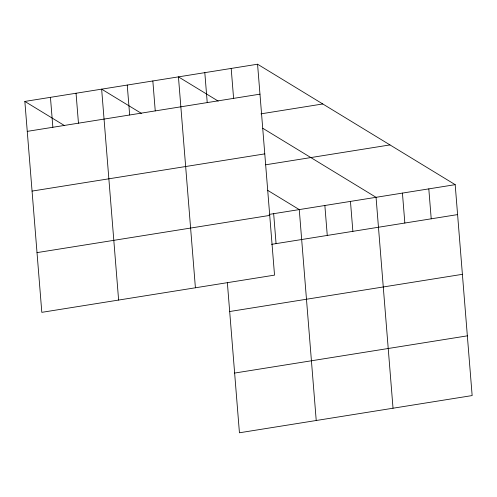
<?xml version="1.0" encoding="UTF-8"?>
<svg xmlns="http://www.w3.org/2000/svg" width="497" height="497" viewBox="0 0 497 497"><rect width="100%" height="100%" fill="white"/><g stroke="black" fill="none" stroke-linecap="round" stroke-linejoin="round"><path stroke-width="0.75" d="M257.564 64.219L274.53 275.127L41.816 312.34L24.85 101.431L257.564 64.219L455.184 184.66L472.15 395.569L239.436 432.781L227.34 282.433M27.26 131.37L259.974 94.157M260.987 113.844L322.777 103.966M32.063 191.09L264.777 153.877M265.671 164.793L389.965 144.919M269.144 214.406L455.184 184.66M37.014 252.619L269.728 215.406M271.555 244.344L457.588 214.598M229.682 311.526L462.396 274.319M234.634 373.061L467.348 335.848M218.189 101.096L178.442 76.873L195.408 287.782M262.851 128.319L376.055 197.315L393.028 408.223M141.397 113.378L101.643 89.149L118.615 300.058M267.585 190.289L299.262 209.591L316.229 420.499M24.85 101.431L64.598 125.654M428.805 188.879L431.216 218.817M402.433 193.097L404.844 223.035M350.46 201.409L352.87 231.341M324.858 205.497L327.268 235.435M273.661 213.685L276.071 243.623M231.192 68.437L233.596 98.375M204.814 72.655L207.224 102.593M152.84 80.968L155.25 110.899M127.244 85.062L129.655 114.993M76.047 93.243L78.458 123.181M50.446 97.337L52.856 127.275"/></g></svg>
